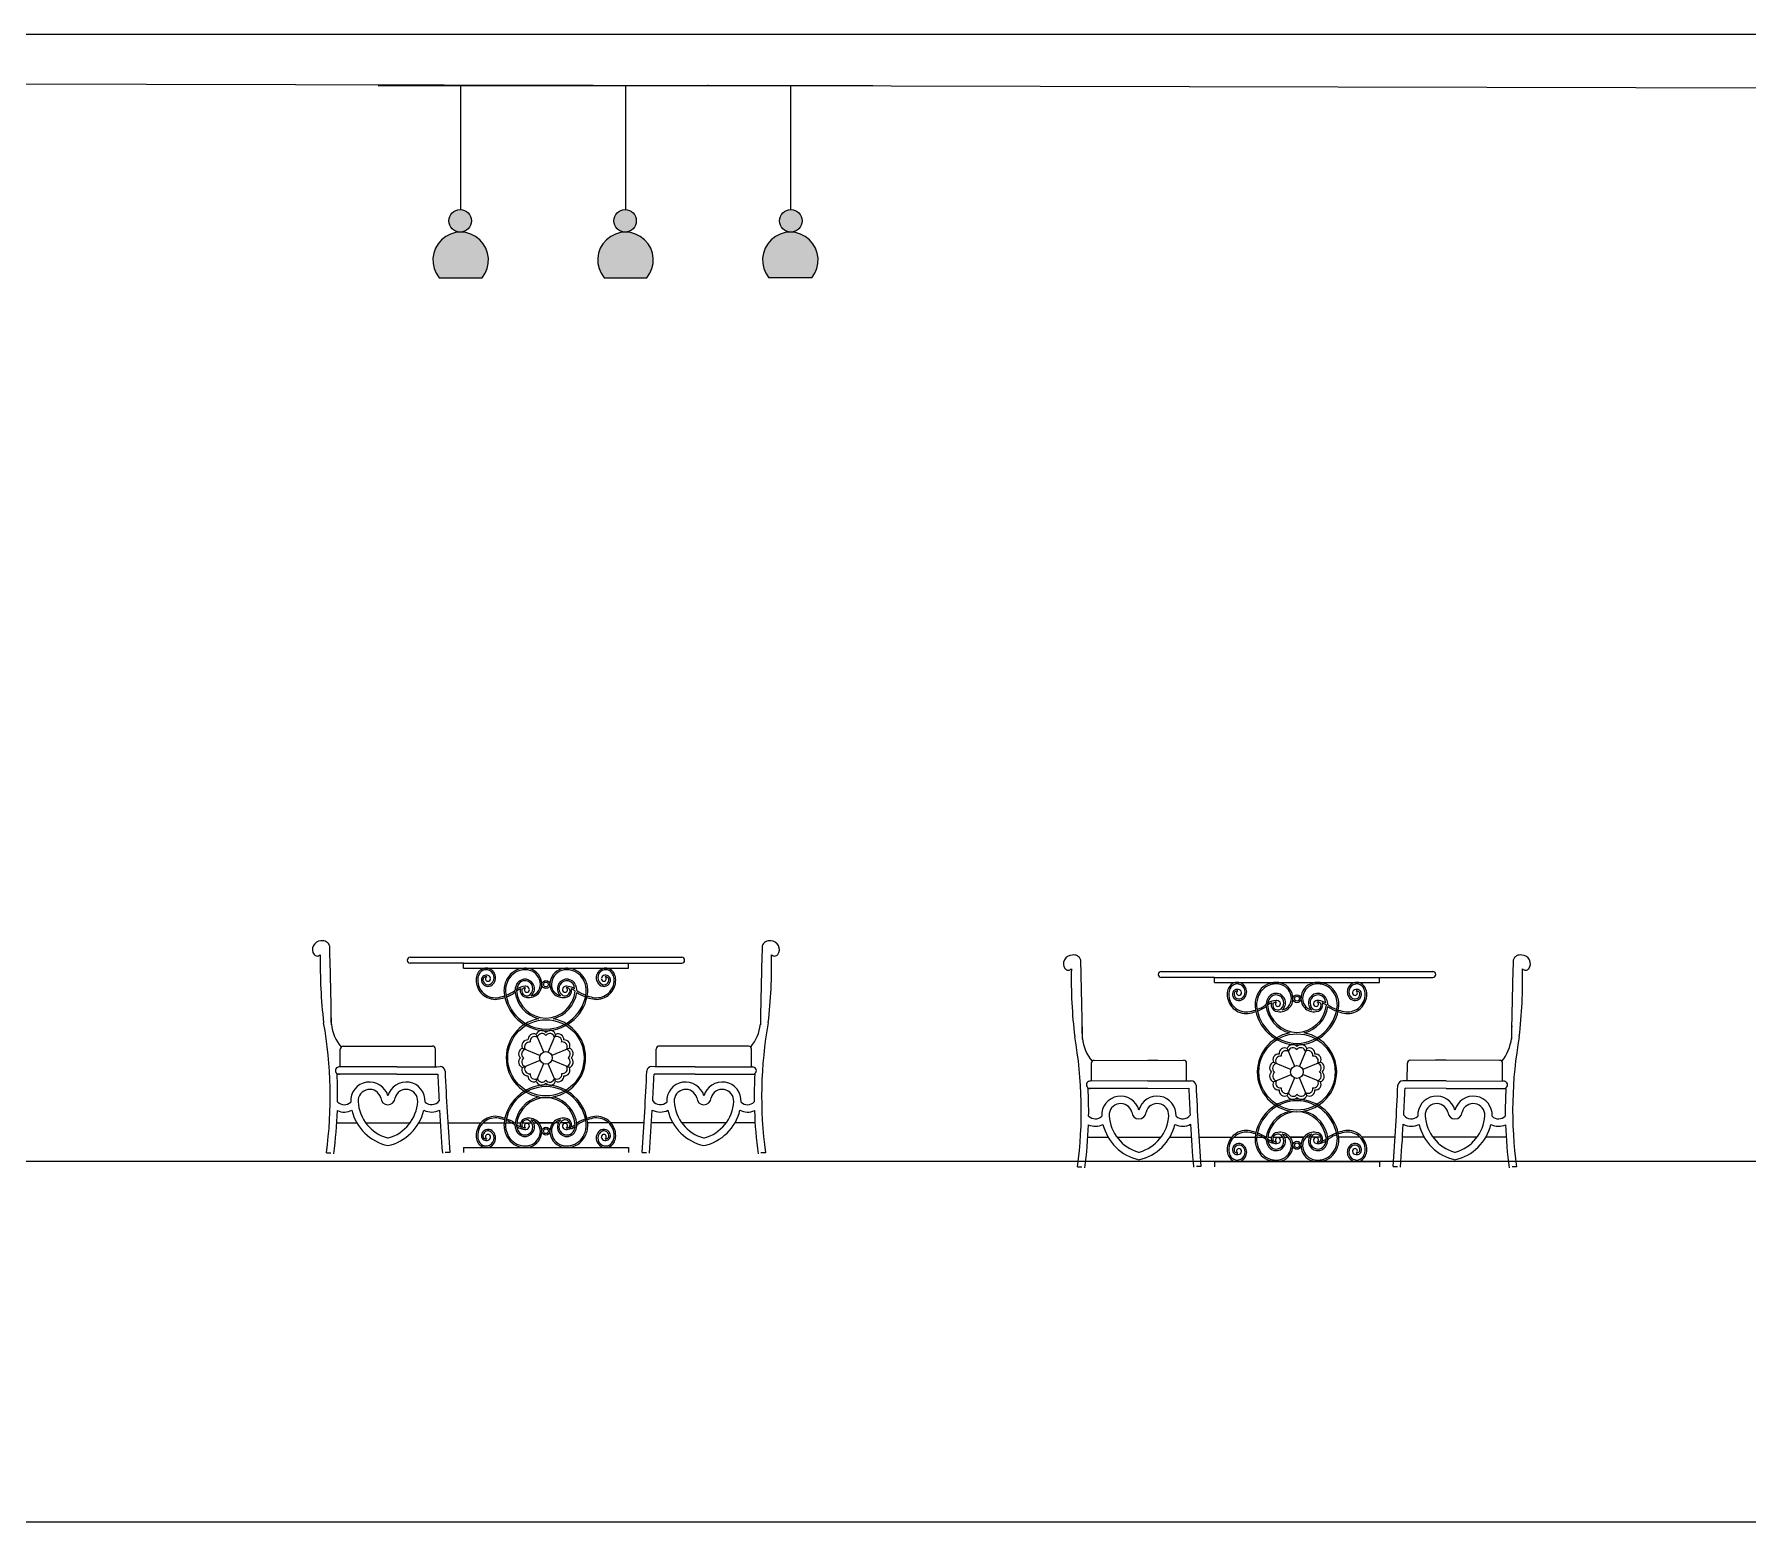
# Model space of a CAD drawing. Header units: millimetres. Extents: x -315744025 to 315695903, y -17416609 to 215511297.
# Drawn here: x 1241781 to 1247483, y 477697 to 482647 of the extents above; entities that cross this region are included whole.
import ezdxf

# ---------------------------------------------------------------- set-up
doc = ezdxf.new("R2010")
doc.units = ezdxf.units.MM
doc.layers.add('finiture', color=7, linetype='Continuous', lineweight=20)

msp = doc.modelspace()

# ---------------------------------------------------------------- hatches: boundary and pattern name
at = {"layer": 'finiture', "linetype": 'ByBlock'}
h = msp.add_hatch(color=41, dxfattribs=at)
h.dxf.hatch_style = 1
h.set_gradient(color1=(241, 214, 126), color2=(242, 217, 136), rotation=90, one_color=1, tint=0.74, name='INVCURVED')
h.paths.add_polyline_path([(1243161.1, 482025.9, -1), (1243236.1, 482025.9, -0.402801), (1243200, 481988.4, -0.635581), (1243271.1, 481836.7), (1243128.9, 481836.7, -0.627689), (1243197.9, 481988.4, -0.409373)])
at = {"layer": 'finiture'}
h = msp.add_hatch(color=8, dxfattribs=at)
h.dxf.hatch_style = 1
h.set_gradient(color1=(126, 114, 99), color2=(86, 77, 67), rotation=135, one_color=1, tint=0.3, name='HEMISPHERICAL')
h.paths.add_polyline_path([(1243200, 481988.4, 0.402801), (1243236.1, 482025.9, 1), (1243161.1, 482025.9, 0.409373), (1243197.9, 481988.4, -0.005642)])
at = {"layer": 'finiture', "linetype": 'ByBlock'}
h = msp.add_hatch(color=201, dxfattribs=at)
h.dxf.hatch_style = 1
h.set_gradient(color1=(214, 126, 241), color2=(217, 136, 242), rotation=90, one_color=1, tint=0.74, name='INVCURVED')
h.paths.add_polyline_path([(1243709.6, 482025.9, -1), (1243784.6, 482025.9, -0.402801), (1243748.6, 481988.4, -0.635581), (1243819.7, 481836.7), (1243677.5, 481836.7, -0.627689), (1243746.5, 481988.4, -0.409373)])
at = {"layer": 'finiture'}
h = msp.add_hatch(color=8, dxfattribs=at)
h.dxf.hatch_style = 1
h.set_gradient(color1=(126, 114, 99), color2=(86, 77, 67), rotation=135, one_color=1, tint=0.3, name='HEMISPHERICAL')
h.paths.add_polyline_path([(1243748.6, 481988.4, 0.402801), (1243784.6, 482025.9, 1), (1243709.6, 482025.9, 0.409373), (1243746.5, 481988.4, -0.005642)])
h = msp.add_hatch(color=8, dxfattribs=at)
h.dxf.hatch_style = 1
h.set_gradient(color1=(126, 114, 99), color2=(86, 77, 67), rotation=135, one_color=1, tint=0.3, name='HEMISPHERICAL')
h.paths.add_polyline_path([(1244297.1, 481988.4, -0.005642), (1244299.2, 481988.4, 0.409373), (1244336.1, 482025.9, 1), (1244261.1, 482025.9, 0.402801)])
at = {"layer": 'finiture', "linetype": 'ByBlock'}
h = msp.add_hatch(color=242, dxfattribs=at)
h.dxf.hatch_style = 1
h.set_gradient(color1=(219, 36, 66), color2=(236, 141, 157), rotation=90, one_color=1, tint=0.74, name='INVCURVED')
h.paths.add_polyline_path([(1244368.2, 481836.7, 0.635581), (1244297.1, 481988.4, -0.01392), (1244295, 481988.4, 0.627689), (1244226, 481836.7)])

# ---------------------------------------------------------------- linework, layer by layer
for p, q in [((1234481.6, 482646.9), (1321631.6, 482646.9)), ((1234711.6, 482496.4), (1254331.6, 482454.8)), ((1234711.6, 478896.9), (1254331.6, 478896.9)), ((1234711.6, 478896.9), (1254331.6, 478896.9)), ((1220464.4, 477696.9), (1339637.5, 477696.9))]:
    msp.add_line(p, q)
at = {"layer": 'finiture'}
for p, q in [((1242925.8, 482476.7), (1244571.4, 482476.7)), ((1243474.3, 482476.7), (1242925.8, 482476.7)), ((1243200, 482476.7), (1243200, 482063.3)), ((1243748.6, 482476.7), (1243748.6, 482063.3)), ((1244297.1, 482476.7), (1244297.1, 482063.3)), ((1243128.9, 481836.7), (1243271.1, 481836.7)), ((1243677.5, 481836.7), (1243819.7, 481836.7)), ((1244368.2, 481836.7), (1244226, 481836.7)), ((1243209.1, 479538.8), (1243209.1, 479555.6)), ((1243209.1, 479555.6), (1243758.4, 479555.6)), ((1243209.1, 479538.8), (1243758.4, 479538.8)), ((1243758.4, 479538.8), (1243758.4, 479555.6)), ((1245708.3, 479491.7), (1245708.3, 479508.5)), ((1245708.3, 479508.5), (1246257.6, 479508.5)), ((1245708.3, 479491.7), (1246257.6, 479491.7)), ((1246257.6, 479491.7), (1246257.6, 479508.5)), ((1243451.5, 479318.6), (1243475.7, 479260.1)), ((1243516.1, 479318.6), (1243491.8, 479260.1)), ((1242799.6, 479210.4), (1242799.5, 479269.5)), ((1242809.3, 479279.4), (1243106.6, 479279.9)), ((1242987.5, 479279.6), (1243022.3, 479279.8)), ((1243116.6, 479211), (1243116.5, 479270.1)), ((1243405.8, 479272.9), (1243464.3, 479248.6)), ((1243405.8, 479208.3), (1243464.3, 479232.5)), ((1243561.8, 479272.9), (1243503.3, 479248.6)), ((1243561.8, 479208.3), (1243503.3, 479232.5)), ((1243851, 479211), (1243851.1, 479270.1)), ((1244158.2, 479279.4), (1243860.9, 479279.9)), ((1243980.1, 479279.6), (1243945.2, 479279.8)), ((1244168, 479210.4), (1244168.1, 479269.5)), ((1245308.5, 479232.2), (1245605.8, 479232.8)), ((1245486.7, 479232.5), (1245521.5, 479232.6)), ((1245950.6, 479271.5), (1245974.9, 479213)), ((1246015.3, 479271.5), (1245991, 479213)), ((1246657.4, 479232.2), (1246360.1, 479232.8)), ((1246479.2, 479232.5), (1246444.4, 479232.6)), ((1242987.6, 479186.1), (1242788.7, 479185.8)), ((1242987.6, 479210.7), (1242794.8, 479210.4)), ((1242987.6, 479210.7), (1243121.3, 479211)), ((1242987.6, 479186.1), (1243123.8, 479186.4)), ((1243121.3, 479211), (1243131.6, 479211.4)), ((1243475.7, 479221.1), (1243451.5, 479162.6)), ((1243516.1, 479162.6), (1243491.8, 479221.1)), ((1243846.2, 479211), (1243835.9, 479211.4)), ((1243979.9, 479186.1), (1243843.7, 479186.4)), ((1243979.9, 479210.7), (1243846.2, 479211)), ((1243979.9, 479210.7), (1244172.7, 479210.4)), ((1243979.9, 479186.1), (1244178.8, 479185.8)), ((1245298.7, 479163.3), (1245298.7, 479222.4)), ((1245615.7, 479163.9), (1245615.7, 479222.9)), ((1245905, 479225.8), (1245963.5, 479201.5)), ((1245905, 479161.1), (1245963.5, 479185.4)), ((1245974.9, 479174), (1245950.6, 479115.5)), ((1246015.3, 479115.5), (1245991, 479174)), ((1246061, 479225.8), (1246002.5, 479201.5)), ((1246061, 479161.1), (1246002.5, 479185.4)), ((1246350.2, 479163.9), (1246350.3, 479222.9)), ((1246667.2, 479163.3), (1246667.3, 479222.4)), ((1245486.8, 479139), (1245287.9, 479138.7)), ((1245486.8, 479163.6), (1245294, 479163.3)), ((1245486.8, 479163.6), (1245620.5, 479163.9)), ((1245486.8, 479139), (1245623, 479139.3)), ((1245620.5, 479163.9), (1245630.8, 479164.3)), ((1246345.4, 479163.9), (1246335.1, 479164.3)), ((1246479.1, 479139), (1246342.9, 479139.3)), ((1246479.1, 479163.6), (1246345.4, 479163.9)), ((1246479.1, 479163.6), (1246671.9, 479163.3)), ((1246479.1, 479139), (1246678, 479138.7)), ((1242787.9, 479024), (1242855.1, 479024)), ((1242884.4, 479024), (1243031.5, 479024)), ((1243060.8, 479024), (1243132.5, 479024)), ((1243157.1, 479024), (1243267.4, 479024)), ((1243274.6, 479024), (1243344.5, 479024)), ((1243349.8, 479024), (1243381.5, 479024)), ((1243386.8, 479024), (1243399.3, 479024)), ((1243404.8, 479024), (1243436.4, 479024)), ((1243442.4, 479024), (1243453.6, 479024)), ((1243460.7, 479024), (1243506.8, 479024)), ((1243506.8, 479024), (1243460.7, 479024)), ((1243525.1, 479024), (1243513.9, 479024)), ((1243562.7, 479024), (1243531.1, 479024)), ((1243692.9, 479024), (1243623, 479024)), ((1243810.4, 479024), (1243700.1, 479024)), ((1243906.7, 479024), (1243835.1, 479024)), ((1244083.1, 479024), (1243936, 479024)), ((1244179.6, 479024), (1244112.5, 479024)), ((1245287.1, 478976.9), (1245354.3, 478976.9)), ((1245383.6, 478976.9), (1245530.7, 478976.9)), ((1245560, 478976.9), (1245631.7, 478976.9)), ((1245656.3, 478976.9), (1245766.6, 478976.9)), ((1245773.8, 478976.9), (1245843.7, 478976.9)), ((1245849, 478976.9), (1245880.7, 478976.9)), ((1245886, 478976.9), (1245898.4, 478976.9)), ((1245904, 478976.9), (1245935.6, 478976.9)), ((1245941.6, 478976.9), (1245952.8, 478976.9)), ((1245959.9, 478976.9), (1246006, 478976.9)), ((1246006, 478976.9), (1245959.9, 478976.9)), ((1246024.3, 478976.9), (1246013.1, 478976.9)), ((1246061.9, 478976.9), (1246030.3, 478976.9)), ((1246192.1, 478976.9), (1246122.2, 478976.9)), ((1246309.6, 478976.9), (1246199.3, 478976.9)), ((1246405.9, 478976.9), (1246334.2, 478976.9)), ((1246582.3, 478976.9), (1246435.2, 478976.9)), ((1246678.8, 478976.9), (1246611.6, 478976.9)), ((1242753.3, 478924.9), (1242768.1, 478924.9)), ((1243163.6, 478925.6), (1243148.9, 478925.6)), ((1243209.1, 478942.3), (1243209.1, 478925.5)), ((1243209.1, 478942.3), (1243758.4, 478942.3)), ((1243758.4, 478942.3), (1243758.4, 478925.5)), ((1243803.9, 478925.6), (1243818.7, 478925.6)), ((1244214.2, 478924.9), (1244199.4, 478924.9)), ((1245708.3, 478895.2), (1245708.3, 478878.4)), ((1245708.3, 478895.2), (1246257.6, 478895.2)), ((1246257.6, 478895.2), (1246257.6, 478878.4)), ((1245252.5, 478877.8), (1245267.3, 478877.8)), ((1245662.8, 478878.5), (1245648.1, 478878.5)), ((1246303.1, 478878.5), (1246317.9, 478878.5)), ((1246713.4, 478877.8), (1246698.6, 478877.8))]:
    msp.add_line(p, q, dxfattribs=at)
at = {"layer": 'finiture', "linetype": 'Continuous'}
for p, q in [((1243031.9, 479575.3), (1243935.6, 479575.3)), ((1243209.1, 479555.6), (1243031.9, 479555.6)), ((1243758.4, 479555.6), (1243935.6, 479555.6)), ((1245531.1, 479528.2), (1246434.8, 479528.2)), ((1245708.3, 479508.5), (1245531.1, 479508.5)), ((1246257.6, 479508.5), (1246434.8, 479508.5))]:
    msp.add_line(p, q, dxfattribs=at)
at = {"layer": 'finiture'}
for centre, radius in [((1243198.6, 482025.9), 37.5), ((1243747.1, 482025.9), 37.5), ((1244298.6, 482025.9), 37.5), ((1243483.8, 479484.5), 13.3), ((1243483.8, 479484.5), 8.07), ((1245983, 479437.4), 13.3), ((1245983, 479437.4), 8.07), ((1243483.8, 479240.6), 126.9), ((1245983, 479193.5), 126.9), ((1243483.8, 479240.6), 21.1), ((1245983, 479193.5), 21.1), ((1243483.8, 478996.6), 13.3), ((1243483.8, 478996.6), 8.07), ((1245983, 478949.5), 13.3), ((1245983, 478949.5), 8.07)]:
    msp.add_circle(centre, radius, dxfattribs=at)
for centre, radius, start, end in [((1243200, 481895.9), 92.5, 320.243, 219.757), ((1243748.6, 481895.9), 92.5, 320.243, 219.757), ((1244297.1, 481895.9), 92.5, 320.243, 219.757), ((1242735.3, 479601), 28.6, 90, 215.6526), ((1242740.9, 479605.9), 24.3, 16.9293, 103.3523), ((1244226.6, 479605.9), 24.3, 76.6477, 163.0707), ((1244232.2, 479601), 28.6, 324.3474, 90), ((1242722.8, 479593.2), 13.8, 219.7869, 317.8232), ((1244358.7, 479550), 1626, 178.805, 186.7973), ((1223982.4, 479054.4), 18790.1, 0.90211, 1.705), ((1262985.1, 479054.4), 18790.1, 178.295, 179.09789), ((1242608.8, 479550), 1626, 353.2027, 1.195), ((1244244.8, 479593.2), 13.8, 222.1768, 320.2131), ((1245234.5, 479553.9), 28.6, 90, 215.6526), ((1245240.1, 479558.8), 24.3, 16.9293, 103.3523), ((1246725.8, 479558.8), 24.3, 76.6477, 163.0707), ((1246731.4, 479553.9), 28.6, 324.3474, 90), ((1243295.4, 479500.1), 43.9, 153.5386, 180), ((1243285, 479507.6), 31.4, 101.1513, 157.4043), ((1243295.4, 479500.1), 38.7, 153.5386, 180.2302), ((1243285, 479507.6), 26.1, 103.4223, 157.4043), ((1243285, 479499.6), 16, 79.5327, 188.2806), ((1243285.3, 479499), 39.8, 83.1603, 100.57), ((1243285.3, 479499), 34.6, 83.1603, 100.57), ((1243287.8, 479503.7), 11.6, 7.4355, 89.6017), ((1243285, 479507.6), 31.4, 310.066, 81.9368), ((1243285, 479507.6), 26.1, 310.066, 80.308), ((1243414.3, 479471), 68, 101.1513, 157.4043), ((1243414.2, 479471), 62.7, 101.706, 157.4231), ((1243414.5, 479462.4), 76.5, 83.1603, 100.57), ((1243414.5, 479462.4), 71.2, 83.1603, 100.57), ((1243416.7, 479485.4), 48.1, 9.4446, 82.5044), ((1243416.7, 479485.4), 53.4, 9.4446, 82.5044), ((1243550.8, 479485.4), 53.4, 97.4956, 170.5554), ((1243550.8, 479485.4), 48.1, 97.4956, 170.5554), ((1243553, 479462.4), 76.5, 79.43, 96.8397), ((1243553, 479462.4), 71.2, 79.43, 96.8397), ((1243553.3, 479471), 62.7, 22.5769, 78.294), ((1243553.3, 479471), 68, 22.5957, 78.8487), ((1243682.5, 479507.6), 31.4, 98.0632, 229.934), ((1243682.5, 479507.6), 26.1, 99.692, 229.934), ((1243679.7, 479503.7), 11.6, 90.3983, 172.5645), ((1243682.2, 479499), 39.8, 79.43, 96.8397), ((1243682.2, 479499), 34.6, 79.43, 96.8397), ((1243682.5, 479499.6), 16, 351.7194, 100.4673), ((1243682.5, 479507.6), 31.4, 22.5957, 78.8487), ((1243682.5, 479507.6), 26.1, 22.5957, 76.5777), ((1243672.1, 479500.1), 38.7, 359.7698, 26.4614), ((1243672.1, 479500.1), 43.9, 0, 26.4614), ((1245221.9, 479546.1), 13.8, 219.7869, 317.8232), ((1246857.9, 479502.9), 1626, 178.805, 186.7973), ((1226481.6, 479007.3), 18790.1, 0.90211, 1.705), ((1265484.3, 479007.3), 18790.1, 178.295, 179.09789), ((1245108, 479502.9), 1626, 353.2027, 1.195), ((1246744, 479546.1), 13.8, 222.1768, 320.2131), ((1243315.8, 479499.5), 64.3, 179.4721, 274.7367), ((1243315.8, 479499.5), 59.1, 179.4721, 274.7367), ((1243291, 479500.5), 22.1, 188.2806, 310.066), ((1243285, 479499.6), 10.8, 79.5327, 188.2806), ((1243291, 479500.5), 16.8, 188.2806, 310.066), ((1243290.7, 479503.2), 7.89, 117.9053, 266.3196), ((1243290.7, 479504), 8.74, 266.3196, 7.4355), ((1243423.4, 479463.9), 79.2, 153.426, 183.2603), ((1243486.2, 479473.3), 142.6, 185.5938, 269.0149), ((1243423.4, 479463.9), 74.1, 153.4239, 183.076), ((1243486.2, 479473.3), 137.4, 185.5938, 268.6744), ((1243299.8, 479579.8), 140.8, 291.3473, 303.03), ((1243375.8, 479462.9), 1.31, 303.03, 313.2387), ((1243420.4, 479415.5), 63.7, 128.4485, 133.2387), ((1243420.4, 479415.5), 58.5, 132.0512, 135.1883), ((1243424.6, 479463.4), 43.9, 153.5386, 180), ((1243486.2, 479473.3), 106, 185.5938, 255.7575), ((1243414.3, 479471), 31.4, 101.1513, 157.4043), ((1243424.6, 479463.4), 38.7, 153.5386, 180.2302), ((1243486.2, 479473.3), 100.8, 185.5938, 268.6056), ((1243420.4, 479415.5), 58.5, 110.2759, 125.9923), ((1243420.4, 479415.5), 63.7, 95.4968, 122.21), ((1243414.3, 479471), 26.1, 103.4223, 157.4043), ((1243414.3, 479463), 16, 152.3224, 188.2806), ((1243420.3, 479463.8), 22.1, 188.2806, 268.4863), ((1243414.3, 479463), 10.8, 79.5327, 188.2806), ((1243420.3, 479463.8), 16.8, 188.2806, 310.066), ((1243414.5, 479462.4), 39.8, 83.1603, 100.57), ((1243414.5, 479462.4), 34.6, 83.1603, 100.57), ((1243420.4, 479415.5), 58.5, 95.4968, 98.9032), ((1243419.9, 479466.6), 7.89, 117.9053, 266.3196), ((1243414.3, 479463), 16, 79.5327, 90), ((1243417.1, 479467), 11.6, 7.4355, 89.6017), ((1243414.3, 479471), 31.4, 310.066, 81.9368), ((1243414.3, 479471), 26.1, 310.066, 80.308), ((1243420, 479467.4), 8.74, 266.3196, 7.4355), ((1243427.1, 479484.5), 43.4, 260.3752, 13.2734), ((1243427.1, 479484.5), 38.1, 281.4592, 13.2734), ((1243481.3, 479473.3), 100.8, 271.3944, 354.053), ((1243481.3, 479473.3), 142.6, 270.9851, 354.4062), ((1243481.3, 479473.3), 137.4, 271.3256, 354.4062), ((1243540.4, 479484.5), 43.4, 166.7266, 279.6248), ((1243540.4, 479484.5), 38.1, 166.7266, 258.5408), ((1243481.3, 479473.3), 106, 284.2425, 351.8348), ((1243553.3, 479471), 31.4, 98.0632, 229.934), ((1243553.3, 479471), 26.1, 99.692, 229.934), ((1243547.3, 479463.8), 16.8, 229.934, 351.7194), ((1243547.6, 479467.4), 8.74, 172.5645, 273.6804), ((1243550.5, 479467), 11.6, 90.3983, 172.5645), ((1243547.3, 479463.8), 22.1, 271.5137, 351.7194), ((1243547.6, 479466.6), 7.89, 273.6804, 62.0947), ((1243553, 479462.4), 39.8, 79.43, 96.8397), ((1243553, 479462.4), 34.6, 79.43, 96.8397), ((1243553.3, 479463), 16, 75.3347, 100.4673), ((1243553.3, 479463), 10.8, 351.7194, 100.4673), ((1243547.2, 479415.5), 63.7, 59.6119, 80.8315), ((1243553.3, 479471), 31.4, 22.5957, 78.8487), ((1243553.3, 479471), 26.1, 358.9733, 76.5777), ((1243553.3, 479463), 16, 351.7194, 27.6776), ((1243547.2, 479415.5), 58.5, 54.0077, 69.7241), ((1243542.9, 479463.4), 43.9, 1.5633, 26.4614), ((1243669.9, 479588.1), 154.5, 237.1933, 249.3432), ((1243667.7, 479579.8), 140.8, 234.9159, 248.6527), ((1243544.1, 479463.9), 74.1, 356.924, 26.5761), ((1243544.2, 479463.9), 79.2, 356.7397, 26.574), ((1243651.8, 479499.5), 64.3, 265.2633, 0.5279), ((1243651.8, 479499.5), 59.1, 265.2633, 0.5279), ((1243676.5, 479500.5), 22.1, 229.934, 351.7194), ((1243676.5, 479500.5), 16.8, 229.934, 351.7194), ((1243676.8, 479504), 8.74, 172.5645, 273.6804), ((1243676.9, 479503.2), 7.89, 273.6804, 62.0947), ((1243682.5, 479499.6), 10.8, 351.7194, 100.4673), ((1245794.6, 479452.9), 43.9, 153.5386, 180), ((1245784.2, 479460.5), 31.4, 101.1513, 157.4043), ((1245794.6, 479452.9), 38.7, 153.5386, 180.2302), ((1245784.2, 479460.5), 26.1, 103.4223, 157.4043), ((1245784.2, 479452.5), 16, 79.5327, 188.2806), ((1245784.2, 479452.5), 10.8, 79.5327, 188.2806), ((1245784.5, 479451.9), 39.8, 83.1603, 100.57), ((1245784.5, 479451.9), 34.6, 83.1603, 100.57), ((1245789.9, 479456.1), 7.89, 117.9053, 266.3196), ((1245787, 479456.5), 11.6, 7.4355, 89.6017), ((1245784.2, 479460.5), 31.4, 310.066, 81.9368), ((1245784.2, 479460.5), 26.1, 310.066, 80.308), ((1245913.5, 479423.8), 68, 101.1513, 157.4043), ((1245913.4, 479423.9), 62.7, 101.706, 157.4231), ((1245913.7, 479415.3), 76.5, 83.1603, 100.57), ((1245913.7, 479415.3), 71.2, 83.1603, 100.57), ((1245915.9, 479438.3), 48.1, 9.4446, 82.5044), ((1245915.9, 479438.3), 53.4, 9.4446, 82.5044), ((1246050, 479438.3), 53.4, 97.4956, 170.5554), ((1246050, 479438.3), 48.1, 97.4956, 170.5554), ((1246052.2, 479415.3), 76.5, 79.43, 96.8397), ((1246052.2, 479415.3), 71.2, 79.43, 96.8397), ((1246052.5, 479423.9), 62.7, 22.5769, 78.294), ((1246052.5, 479423.8), 68, 22.5957, 78.8487), ((1246181.7, 479460.5), 31.4, 98.0632, 229.934), ((1246181.7, 479460.5), 26.1, 99.692, 229.934), ((1246178.9, 479456.5), 11.6, 90.3983, 172.5645), ((1246176.1, 479456.1), 7.89, 273.6804, 62.0947), ((1246181.4, 479451.9), 39.8, 79.43, 96.8397), ((1246181.4, 479451.9), 34.6, 79.43, 96.8397), ((1246181.7, 479452.5), 16, 351.7194, 100.4673), ((1246181.7, 479452.5), 10.8, 351.7194, 100.4673), ((1246181.7, 479460.5), 31.4, 22.5957, 78.8487), ((1246181.7, 479460.5), 26.1, 22.5957, 76.5777), ((1246171.3, 479452.9), 38.7, 359.7698, 26.4614), ((1246171.3, 479452.9), 43.9, 0, 26.4614), ((1243299.8, 479579.8), 140.8, 278.5144, 289.1866), ((1243297.6, 479588.1), 154.5, 278.742, 288.7016), ((1243297.6, 479588.1), 154.5, 290.6568, 301.6405), ((1243378, 479457.7), 1.31, 301.6405, 315.1883), ((1243378, 479457.7), 1.31, 301.6405, 315.1883), ((1243419.6, 479440.5), 1.31, 80.3752, 88.4863), ((1243547.9, 479440.5), 1.31, 91.5137, 99.6248), ((1243669.9, 479588.1), 154.5, 251.2984, 261.258), ((1243667.7, 479579.8), 140.8, 250.8134, 261.4856), ((1245814.9, 479452.4), 64.3, 179.4721, 274.7367), ((1245814.9, 479452.4), 59.1, 179.4721, 274.7367), ((1245790.2, 479453.3), 22.1, 188.2806, 310.066), ((1245790.2, 479453.3), 16.8, 188.2806, 310.066), ((1245789.9, 479456.9), 8.74, 266.3196, 7.4355), ((1245922.6, 479416.8), 79.2, 153.426, 183.2603), ((1245985.4, 479426.2), 142.6, 185.5938, 269.0149), ((1245922.6, 479416.8), 74.1, 153.4239, 183.076), ((1245985.4, 479426.2), 137.4, 185.5938, 268.6744), ((1245799, 479532.7), 140.8, 291.3473, 303.03), ((1245796.8, 479541), 154.5, 290.6568, 301.6405), ((1245875, 479415.8), 1.31, 303.03, 313.2387), ((1245919.5, 479368.4), 63.7, 128.4485, 133.2387), ((1245877.1, 479410.6), 1.31, 301.6405, 315.1883), ((1245877.1, 479410.6), 1.31, 301.6405, 315.1883), ((1245919.5, 479368.4), 58.5, 132.0512, 135.1883), ((1245923.8, 479416.3), 43.9, 153.5386, 180), ((1245985.4, 479426.2), 106, 185.5938, 255.7575), ((1245913.5, 479423.8), 31.4, 101.1513, 157.4043), ((1245923.8, 479416.3), 38.7, 153.5386, 180.2302), ((1245985.4, 479426.2), 100.8, 185.5938, 268.6056), ((1245919.5, 479368.4), 58.5, 110.2759, 125.9923), ((1245919.5, 479368.4), 63.7, 95.4968, 122.21), ((1245913.5, 479423.8), 26.1, 103.4223, 157.4043), ((1245913.4, 479415.8), 16, 152.3224, 188.2806), ((1245919.4, 479416.7), 22.1, 188.2806, 268.4863), ((1245913.4, 479415.8), 10.8, 79.5327, 188.2806), ((1245919.4, 479416.7), 16.8, 188.2806, 310.066), ((1245913.7, 479415.3), 39.8, 83.1603, 100.57), ((1245913.7, 479415.3), 34.6, 83.1603, 100.57), ((1245919.5, 479368.4), 58.5, 95.4968, 98.9032), ((1245919.1, 479419.4), 7.89, 117.9053, 266.3196), ((1245913.4, 479415.8), 16, 79.5327, 90), ((1245916.3, 479419.9), 11.6, 7.4355, 89.6017), ((1245913.5, 479423.8), 31.4, 310.066, 81.9368), ((1245913.5, 479423.8), 26.1, 310.066, 80.308), ((1245919.2, 479420.3), 8.74, 266.3196, 7.4355), ((1245926.3, 479437.4), 43.4, 260.3752, 13.2734), ((1245926.3, 479437.4), 38.1, 281.4592, 13.2734), ((1245980.5, 479426.2), 100.8, 271.3944, 354.053), ((1245980.5, 479426.2), 142.6, 270.9851, 354.4062), ((1245980.5, 479426.2), 137.4, 271.3256, 354.4062), ((1246039.6, 479437.4), 43.4, 166.7266, 279.6248), ((1246039.6, 479437.4), 38.1, 166.7266, 258.5408), ((1245980.5, 479426.2), 106, 284.2425, 351.8348), ((1246052.5, 479423.8), 31.4, 98.0632, 229.934), ((1246052.5, 479423.8), 26.1, 99.692, 229.934), ((1246046.5, 479416.7), 16.8, 229.934, 351.7194), ((1246046.8, 479420.3), 8.74, 172.5645, 273.6804), ((1246049.6, 479419.9), 11.6, 90.3983, 172.5645), ((1246046.5, 479416.7), 22.1, 271.5137, 351.7194), ((1246046.8, 479419.4), 7.89, 273.6804, 62.0947), ((1246052.2, 479415.3), 39.8, 79.43, 96.8397), ((1246052.2, 479415.3), 34.6, 79.43, 96.8397), ((1246052.5, 479415.8), 16, 75.3347, 100.4673), ((1246052.5, 479415.8), 10.8, 351.7194, 100.4673), ((1246046.4, 479368.4), 63.7, 59.6119, 80.8315), ((1246052.5, 479423.8), 31.4, 22.5957, 78.8487), ((1246052.5, 479423.8), 26.1, 358.9733, 76.5777), ((1246052.5, 479415.8), 16, 351.7194, 27.6776), ((1246046.4, 479368.4), 58.5, 54.0077, 69.7241), ((1246042.1, 479416.3), 43.9, 1.5633, 26.4614), ((1246169.1, 479541), 154.5, 237.1933, 249.3432), ((1246166.9, 479532.7), 140.8, 234.9159, 248.6527), ((1246043.3, 479416.8), 74.1, 356.924, 26.5761), ((1246043.4, 479416.8), 79.2, 356.7397, 26.574), ((1246151, 479452.4), 64.3, 265.2633, 0.5279), ((1246151, 479452.4), 59.1, 265.2633, 0.5279), ((1246175.7, 479453.3), 22.1, 229.934, 351.7194), ((1246175.7, 479453.3), 16.8, 229.934, 351.7194), ((1246176, 479456.9), 8.74, 172.5645, 273.6804), ((1241382, 479112), 1384.1, 352.2306, 10.2177), ((1211227.9, 478948.2), 31544.5, 0.73412, 0.81012), ((1242916, 479369.7), 147.2, 186.7849, 219.3659), ((1243483.8, 479240.6), 132.1, 100.3018, 79.6982), ((1244051.5, 479369.7), 147.2, 320.6341, 353.2151), ((1275739.6, 478948.2), 31544.5, 179.18988, 179.26588), ((1245585.6, 479112), 1384.1, 169.7823, 187.7694), ((1213727.1, 478901.1), 31544.5, 0.73412, 0.81012), ((1245799, 479532.7), 140.8, 278.5144, 289.1866), ((1245796.8, 479541), 154.5, 278.742, 288.7016), ((1245918.8, 479393.4), 1.31, 80.3752, 88.4863), ((1246047.1, 479393.4), 1.31, 91.5137, 99.6248), ((1246169.1, 479541), 154.5, 251.2984, 261.258), ((1246166.9, 479532.7), 140.8, 250.8134, 261.4856), ((1278238.8, 478901.1), 31544.5, 179.18988, 179.26588), ((1243422.7, 479281.3), 19, 85.9944, 206.5056), ((1243428.6, 479277.1), 16, 79.5308, 209.8546), ((1243443, 479301.6), 19, 63.4944, 184.0056), ((1243446.8, 479295.4), 16, 57.0308, 187.3546), ((1243469.5, 479312.5), 19, 40.9944, 161.5056), ((1243470.6, 479305.4), 16, 34.5308, 164.8546), ((1243498.1, 479312.5), 19, 18.4944, 139.0056), ((1243496.4, 479305.5), 16, 12.0308, 142.3546), ((1243520.3, 479295.7), 16, 349.5308, 119.8546), ((1243524.5, 479301.6), 19, 355.9944, 116.5056), ((1243538.6, 479277.5), 16, 327.0308, 97.3546), ((1243544.8, 479281.3), 19, 333.4944, 94.0056), ((1243881.2, 479064.9), 1384.1, 352.2306, 10.2177), ((1245415.2, 479322.6), 147.2, 186.7849, 219.3659), ((1245983, 479193.5), 132.1, 100.3018, 79.6982), ((1246550.7, 479322.6), 147.2, 320.6341, 353.2151), ((1248084.8, 479064.9), 1384.1, 169.7823, 187.7694), ((1242809.3, 479269.5), 9.84, 90.0861, 180.0861), ((1243106.6, 479270), 9.84, 0.0861, 90.0861), ((1245679.8, 479356.6), 2567.4, 181.7754, 181.7774), ((1243411.8, 479254.9), 19, 108.4944, 229.0056), ((1243411.8, 479254.9), 19, 108.4944, 229.0056), ((1243411.8, 479226.2), 19, 130.9944, 251.5056), ((1243411.8, 479226.2), 19, 130.9944, 251.5056), ((1243418.9, 479253.2), 16, 102.0308, 232.3546), ((1243419, 479227.4), 16, 124.5308, 254.8546), ((1243548.7, 479227.9), 16, 282.0308, 52.3546), ((1243548.6, 479253.7), 16, 304.5308, 74.8546), ((1243555.7, 479254.9), 19, 310.9944, 71.5056), ((1243555.7, 479226.2), 19, 288.4944, 49.0056), ((1243860.9, 479270), 9.84, 89.9139, 179.9139), ((1241287.7, 479356.6), 2567.4, 358.2226, 358.2246), ((1244158.2, 479269.5), 9.84, 359.9139, 89.9139), ((1245308.5, 479222.4), 9.84, 90.0861, 180.0861), ((1245605.8, 479222.9), 9.84, 0.0861, 90.0861), ((1245921.9, 479234.2), 19, 85.9944, 206.5056), ((1245927.8, 479230), 16, 79.5308, 209.8546), ((1245942.2, 479254.5), 19, 63.4944, 184.0056), ((1245946, 479248.3), 16, 57.0308, 187.3546), ((1245968.6, 479265.4), 19, 40.9944, 161.5056), ((1245969.8, 479258.3), 16, 34.5308, 164.8546), ((1245997.3, 479265.4), 19, 18.4944, 139.0056), ((1245995.6, 479258.4), 16, 12.0308, 142.3546), ((1246019.5, 479248.6), 16, 349.5308, 119.8546), ((1246023.7, 479254.5), 19, 355.9944, 116.5056), ((1246037.8, 479230.4), 16, 327.0308, 97.3546), ((1246044, 479234.2), 19, 333.4944, 94.0056), ((1246360.1, 479222.9), 9.84, 89.9139, 179.9139), ((1246657.4, 479222.4), 9.84, 359.9139, 89.9139), ((1242795.6, 479198.1), 12.3, 86.6469, 273.5253), ((1241382, 479112), 1408.7, 359.2595, 3.0033), ((1253544, 479660.7), 10430.9, 182.60622, 183.09731), ((1243132.3, 479195.7), 15.7, 2.5572, 92.4706), ((1253544, 479660.7), 10406.3, 182.5572, 184.0508), ((1243422.7, 479199.8), 19, 153.4944, 274.0056), ((1243428.9, 479203.6), 16, 147.0308, 277.3546), ((1243443, 479179.5), 19, 175.9944, 296.5056), ((1243447.2, 479185.4), 16, 169.5308, 299.8546), ((1243520.7, 479185.7), 16, 237.0308, 7.3546), ((1243524.5, 479179.5), 19, 243.4944, 4.0056), ((1243538.9, 479204), 16, 259.5308, 29.8546), ((1243544.8, 479199.8), 19, 265.9944, 26.5056), ((1233423.6, 479660.7), 10406.3, 355.9492, 357.4428), ((1243835.3, 479195.7), 15.7, 87.5294, 177.4428), ((1233423.6, 479660.7), 10430.9, 356.90269, 357.39378), ((1244172, 479198.1), 12.3, 266.4747, 93.3531), ((1245585.6, 479112), 1408.7, 176.9967, 180.7405), ((1248179, 479309.4), 2567.4, 181.7754, 181.7774), ((1245911, 479207.8), 19, 108.4944, 229.0056), ((1245911, 479207.8), 19, 108.4944, 229.0056), ((1245911, 479179.1), 19, 130.9944, 251.5056), ((1245911, 479179.1), 19, 130.9944, 251.5056), ((1245918, 479206.1), 16, 102.0308, 232.3546), ((1245918.1, 479180.3), 16, 124.5308, 254.8546), ((1246047.9, 479180.8), 16, 282.0308, 52.3546), ((1246047.8, 479206.6), 16, 304.5308, 74.8546), ((1246054.9, 479207.8), 19, 310.9944, 71.5056), ((1246054.9, 479179.1), 19, 288.4944, 49.0056), ((1243786.9, 479309.4), 2567.4, 358.2226, 358.2246), ((1242897.2, 479097.2), 63, 15.1339, 183.4392), ((1242897.2, 479097.2), 38.4, 15.1339, 183.4392), ((1243018.8, 479097.2), 63, 356.5608, 164.8661), ((1243018.8, 479097.2), 38.4, 356.5608, 164.8661), ((1243486.2, 479007.8), 142.6, 91.3256, 174.4062), ((1243486.2, 479007.8), 137.4, 91.3256, 174.4062), ((1243469.5, 479168.6), 19, 198.4944, 319.0056), ((1243471.1, 479175.6), 16, 192.0308, 322.3546), ((1243496.9, 479175.7), 16, 214.5308, 344.8546), ((1243498.1, 479168.6), 19, 220.9944, 341.5056), ((1243481.3, 479007.8), 137.4, 5.5938, 88.6744), ((1243481.3, 479007.8), 142.6, 5.5938, 88.6744), ((1243948.8, 479097.2), 63, 15.1339, 183.4392), ((1243948.8, 479097.2), 38.4, 15.1339, 183.4392), ((1244070.4, 479097.2), 63, 356.5608, 164.8661), ((1244070.4, 479097.2), 38.4, 356.5608, 164.8661), ((1245294.8, 479151), 12.3, 86.6469, 273.5253), ((1243881.2, 479064.9), 1408.7, 359.2595, 3.0033), ((1256043.1, 479613.6), 10430.9, 182.60622, 183.09731), ((1245631.5, 479148.6), 15.7, 2.5572, 92.4706), ((1256043.1, 479613.6), 10406.3, 182.5572, 184.0508), ((1245921.9, 479152.7), 19, 153.4944, 274.0056), ((1245928.1, 479156.5), 16, 147.0308, 277.3546), ((1245942.2, 479132.4), 19, 175.9944, 296.5056), ((1245946.4, 479138.3), 16, 169.5308, 299.8546), ((1245970.3, 479128.5), 16, 192.0308, 322.3546), ((1245996.1, 479128.6), 16, 214.5308, 344.8546), ((1246019.9, 479138.6), 16, 237.0308, 7.3546), ((1246023.7, 479132.4), 19, 243.4944, 4.0056), ((1246038.1, 479156.9), 16, 259.5308, 29.8546), ((1246044, 479152.7), 19, 265.9944, 26.5056), ((1235922.8, 479613.6), 10406.3, 355.9492, 357.4428), ((1246334.5, 479148.6), 15.7, 87.5294, 177.4428), ((1235922.8, 479613.6), 10430.9, 356.90269, 357.39378), ((1246671.2, 479151), 12.3, 266.4747, 93.3531), ((1248084.8, 479064.9), 1408.7, 176.9967, 180.7405), ((1241382, 479112), 1408.7, 352.2306, 358.0845), ((1242812.6, 479116), 55.9, 246.0088, 297.3914), ((1242812.6, 479116), 31.3, 225.1543, 313.9523), ((1242992.2, 479102.9), 158.2, 193.3754, 257.5082), ((1242992.2, 479102.9), 133.6, 183.4392, 254.5764), ((1242958, 479108.3), 23.8, 182.4507, 357.5493), ((1242923.7, 479102.9), 158.2, 282.4918, 346.6246), ((1242923.7, 479102.9), 133.6, 285.4236, 356.5608), ((1243103.3, 479116), 55.9, 242.6086, 298.4569), ((1243103.3, 479116), 31.3, 226.0477, 322.9142), ((1253544, 479660.7), 10430.9, 183.26383, 184.0508), ((1243486.2, 479007.8), 106, 104.2425, 174.4062), ((1243486.2, 479007.8), 100.8, 91.3944, 174.4062), ((1243481.3, 479007.8), 100.8, 5.5938, 88.6056), ((1243481.3, 479007.8), 106, 5.5938, 75.7575), ((1233423.6, 479660.7), 10430.9, 355.9492, 356.73617), ((1243864.2, 479116), 55.9, 241.5431, 297.3914), ((1243864.2, 479116), 31.3, 217.0858, 313.9523), ((1244043.8, 479102.9), 158.2, 193.3754, 257.5082), ((1244043.8, 479102.9), 133.6, 183.4392, 254.5764), ((1244009.6, 479108.3), 23.8, 182.4507, 357.5493), ((1243975.4, 479102.9), 158.2, 282.4918, 346.6246), ((1243975.4, 479102.9), 133.6, 285.4236, 356.5608), ((1244155, 479116), 55.9, 242.6086, 293.9912), ((1244155, 479116), 31.3, 226.0477, 314.8457), ((1245585.6, 479112), 1408.7, 181.9155, 187.7694), ((1245396.3, 479050.1), 63, 15.1339, 183.4392), ((1245396.3, 479050.1), 38.4, 15.1339, 183.4392), ((1245457.1, 479061.2), 23.8, 182.4507, 357.5493), ((1245517.9, 479050.1), 63, 356.5608, 164.8661), ((1245517.9, 479050.1), 38.4, 356.5608, 164.8661), ((1245985.4, 478960.7), 142.6, 91.3256, 174.4062), ((1245985.4, 478960.7), 137.4, 91.3256, 174.4062), ((1245985.4, 478960.7), 106, 104.2425, 174.4062), ((1245985.4, 478960.7), 100.8, 91.3944, 174.4062), ((1245968.6, 479121.5), 19, 198.4944, 319.0056), ((1245997.3, 479121.5), 19, 220.9944, 341.5056), ((1245980.5, 478960.7), 100.8, 5.5938, 88.6056), ((1245980.5, 478960.7), 137.4, 5.5938, 88.6744), ((1245980.5, 478960.7), 142.6, 5.5938, 88.6744), ((1245980.5, 478960.7), 106, 5.5938, 75.7575), ((1246448, 479050.1), 63, 15.1339, 183.4392), ((1246448, 479050.1), 38.4, 15.1339, 183.4392), ((1246508.8, 479061.2), 23.8, 182.4507, 357.5493), ((1246569.6, 479050.1), 63, 356.5608, 164.8661), ((1246569.6, 479050.1), 38.4, 356.5608, 164.8661), ((1243315.8, 478981.7), 64.3, 85.2633, 180.5279), ((1243315.8, 478981.7), 59.1, 85.2633, 180.5279), ((1243291, 478980.7), 22.1, 49.934, 171.7194), ((1243299.8, 478901.3), 140.8, 70.8134, 81.4856), ((1243297.6, 478893), 154.5, 71.2984, 81.258), ((1243423.4, 479017.2), 79.2, 176.7397, 206.574), ((1243423.4, 479017.3), 74.1, 176.924, 206.5761), ((1243299.8, 478901.3), 140.8, 56.97, 68.6527), ((1243297.6, 478893), 154.5, 58.3595, 69.3432), ((1243375.8, 479018.2), 1.31, 46.7613, 56.97), ((1243420.4, 479065.6), 63.7, 226.7613, 231.5515), ((1243378, 479023.5), 1.31, 44.8117, 58.3595), ((1243378, 479023.5), 1.31, 44.8117, 58.3595), ((1243420.4, 479065.6), 58.5, 224.8117, 227.9488), ((1243424.6, 479017.7), 43.9, 180, 206.4614), ((1243424.6, 479017.7), 38.7, 179.7698, 206.4614), ((1243420.4, 479065.6), 58.5, 234.0077, 249.7241), ((1243420.4, 479065.6), 63.7, 237.79, 264.5032), ((1243414.3, 479018.2), 16, 171.7194, 280.4673), ((1243420.3, 479017.3), 22.1, 91.5137, 171.7194), ((1243414.3, 479018.2), 10.8, 171.7194, 280.4673), ((1243420.3, 479017.3), 16.8, 49.934, 171.7194), ((1243419.9, 479014.6), 7.89, 93.6804, 242.0947), ((1243417.1, 479014.1), 11.6, 270.3983, 352.5645), ((1243414.3, 479010.2), 31.4, 278.0632, 49.934), ((1243414.3, 479010.2), 26.1, 279.692, 49.934), ((1243420, 479013.7), 8.74, 352.5645, 93.6804), ((1243419.6, 479040.7), 1.31, 271.5137, 279.6248), ((1243427.1, 478996.6), 43.4, 346.7266, 99.6248), ((1243427.1, 478996.6), 38.1, 346.7266, 78.5408), ((1243540.4, 478996.6), 43.4, 80.3752, 193.2734), ((1243540.4, 478996.6), 38.1, 101.4592, 193.2734), ((1243553.3, 479010.2), 31.4, 130.066, 261.9368), ((1243553.3, 479010.2), 26.1, 130.066, 260.308), ((1243547.3, 479017.3), 16.8, 8.2806, 130.066), ((1243547.6, 479013.7), 8.74, 86.3196, 187.4355), ((1243550.5, 479014.1), 11.6, 187.4355, 269.6017), ((1243547.9, 479040.7), 1.31, 260.3752, 268.4863), ((1243547.3, 479017.3), 22.1, 8.2806, 88.4863), ((1243547.6, 479014.6), 7.89, 297.9053, 86.3196), ((1243553.3, 479018.2), 16, 259.5327, 8.2806), ((1243553.3, 479018.2), 10.8, 259.5327, 8.2806), ((1243547.2, 479065.6), 63.7, 279.1685, 302.21), ((1243547.2, 479065.6), 58.5, 290.2759, 305.9923), ((1243542.9, 479017.7), 38.7, 333.5386, 0.2302), ((1243542.9, 479017.7), 43.9, 333.5386, 0), ((1243547.2, 479065.6), 58.5, 312.0512, 315.1883), ((1243547.2, 479065.6), 63.7, 308.4485, 313.2387), ((1243589.6, 479023.5), 1.31, 121.6405, 135.1883), ((1243589.6, 479023.5), 1.31, 121.6405, 135.1883), ((1243669.9, 478893), 154.5, 110.6568, 121.6405), ((1243591.7, 479018.2), 1.31, 123.03, 133.2387), ((1243667.7, 478901.3), 140.8, 111.3473, 123.03), ((1243544.1, 479017.3), 74.1, 333.4239, 3.076), ((1243544.2, 479017.2), 79.2, 333.426, 3.2603), ((1243669.9, 478893), 154.5, 98.742, 108.7016), ((1243667.7, 478901.3), 140.8, 98.5144, 109.1866), ((1243651.8, 478981.7), 64.3, 359.4721, 94.7367), ((1243651.8, 478981.7), 59.1, 359.4721, 94.7367), ((1243676.5, 478980.7), 22.1, 8.2806, 130.066), ((1243881.2, 479064.9), 1408.7, 352.2306, 358.0845), ((1245311.8, 479068.9), 55.9, 246.0088, 297.3914), ((1245311.8, 479068.9), 31.3, 225.1543, 313.9523), ((1245491.4, 479055.8), 158.2, 193.3754, 257.5082), ((1245491.4, 479055.8), 133.6, 183.4392, 254.5764), ((1245422.9, 479055.8), 158.2, 282.4918, 346.6246), ((1245422.9, 479055.8), 133.6, 285.4236, 356.5608), ((1245602.5, 479068.9), 55.9, 242.6086, 298.4569), ((1245602.5, 479068.9), 31.3, 226.0477, 322.9142), ((1256043.1, 479613.6), 10430.9, 183.26383, 184.0508), ((1235922.8, 479613.6), 10430.9, 355.9492, 356.73617), ((1246363.4, 479068.9), 55.9, 241.5431, 297.3914), ((1246363.4, 479068.9), 31.3, 217.0858, 313.9523), ((1246543, 479055.8), 158.2, 193.3754, 257.5082), ((1246543, 479055.8), 133.6, 183.4392, 254.5764), ((1246474.6, 479055.8), 158.2, 282.4918, 346.6246), ((1246474.6, 479055.8), 133.6, 285.4236, 356.5608), ((1246654.1, 479068.9), 55.9, 242.6086, 293.9912), ((1246654.1, 479068.9), 31.3, 226.0477, 314.8457), ((1248084.8, 479064.9), 1408.7, 181.9155, 187.7694), ((1242958, 478978.9), 4.92, 254.5764, 285.4236), ((1243295.4, 478981.1), 43.9, 180, 206.4614), ((1243285, 478973.5), 31.4, 202.5957, 258.8487), ((1243295.4, 478981.1), 38.7, 179.7698, 206.4614), ((1243285, 478973.5), 26.1, 202.5957, 256.5777), ((1243285, 478981.5), 16, 171.7194, 280.4673), ((1243285, 478981.5), 10.8, 171.7194, 280.4673), ((1243291, 478980.7), 16.8, 49.934, 171.7194), ((1243285.3, 478982.1), 34.6, 259.43, 276.8397), ((1243290.7, 478977.9), 7.89, 93.6804, 242.0947), ((1243287.8, 478977.5), 11.6, 270.3983, 352.5645), ((1243285, 478973.5), 31.4, 278.0632, 49.934), ((1243285, 478973.5), 26.1, 279.692, 49.934), ((1243290.7, 478977.1), 8.74, 352.5645, 93.6804), ((1243414.3, 479010.2), 68, 202.5957, 258.8487), ((1243414.2, 479010.1), 62.7, 202.5769, 258.294), ((1243414.3, 479010.2), 31.4, 202.5957, 258.8487), ((1243414.3, 479010.2), 26.1, 202.5957, 256.5777), ((1243414.5, 479018.8), 71.2, 259.43, 276.8397), ((1243414.5, 479018.8), 39.8, 259.43, 276.8397), ((1243414.5, 479018.8), 34.6, 259.43, 276.8397), ((1243416.7, 478995.8), 48.1, 277.4956, 350.5554), ((1243416.7, 478995.8), 53.4, 277.4956, 350.5554), ((1243550.8, 478995.8), 53.4, 189.4446, 262.5044), ((1243550.8, 478995.8), 48.1, 189.4446, 262.5044), ((1243553, 479018.8), 71.2, 263.1603, 280.57), ((1243553, 479018.8), 39.8, 263.1603, 280.57), ((1243553, 479018.8), 34.6, 263.1603, 280.57), ((1243553.3, 479010.2), 26.1, 283.4223, 337.4043), ((1243553.3, 479010.2), 31.4, 281.1513, 337.4043), ((1243553.3, 479010.1), 62.7, 281.706, 337.4231), ((1243553.3, 479010.2), 68, 281.1513, 337.4043), ((1243682.5, 478973.5), 31.4, 130.066, 261.9368), ((1243682.5, 478973.5), 26.1, 130.066, 260.308), ((1243676.5, 478980.7), 16.8, 8.2806, 130.066), ((1243676.8, 478977.1), 8.74, 86.3196, 187.4355), ((1243679.7, 478977.5), 11.6, 187.4355, 269.6017), ((1243676.9, 478977.9), 7.89, 297.9053, 86.3196), ((1243682.2, 478982.1), 34.6, 263.1603, 280.57), ((1243682.5, 478981.5), 16, 259.5327, 8.2806), ((1243682.5, 478981.5), 10.8, 259.5327, 8.2806), ((1243682.5, 478973.5), 26.1, 283.4223, 337.4043), ((1243682.5, 478973.5), 31.4, 281.1513, 337.4043), ((1243672.1, 478981.1), 38.7, 333.5386, 0.2302), ((1243672.1, 478981.1), 43.9, 333.5386, 0), ((1244009.6, 478978.9), 4.92, 254.5764, 285.4236), ((1245814.9, 478934.6), 64.3, 85.2633, 180.5279), ((1245814.9, 478934.6), 59.1, 85.2633, 180.5279), ((1245790.2, 478933.6), 22.1, 49.934, 171.7194), ((1245790.2, 478933.6), 16.8, 49.934, 171.7194), ((1245784.2, 478926.4), 31.4, 278.0632, 49.934), ((1245784.2, 478926.4), 26.1, 279.692, 49.934), ((1245799, 478854.2), 140.8, 70.8134, 81.4856), ((1245796.8, 478845.9), 154.5, 71.2984, 81.258), ((1245922.6, 478970.1), 79.2, 176.7397, 206.574), ((1245922.6, 478970.2), 74.1, 176.924, 206.5761), ((1245799, 478854.2), 140.8, 56.97, 68.6527), ((1245796.8, 478845.9), 154.5, 58.3595, 69.3432), ((1245875, 478971.1), 1.31, 46.7613, 56.97), ((1245919.5, 479018.5), 63.7, 226.7613, 231.5515), ((1245877.1, 478976.4), 1.31, 44.8117, 58.3595), ((1245877.1, 478976.4), 1.31, 44.8117, 58.3595), ((1245919.5, 479018.5), 58.5, 224.8117, 227.9488), ((1245923.8, 478970.6), 43.9, 180, 206.4614), ((1245913.5, 478963.1), 31.4, 202.5957, 258.8487), ((1245923.8, 478970.6), 38.7, 179.7698, 206.4614), ((1245919.5, 479018.5), 58.5, 234.0077, 249.7241), ((1245919.5, 479018.5), 63.7, 237.79, 264.5032), ((1245913.5, 478963.1), 26.1, 202.5957, 256.5777), ((1245913.4, 478971.1), 16, 171.7194, 280.4673), ((1245919.4, 478970.2), 22.1, 91.5137, 171.7194), ((1245913.4, 478971.1), 10.8, 171.7194, 280.4673), ((1245919.4, 478970.2), 16.8, 49.934, 171.7194), ((1245919.1, 478967.5), 7.89, 93.6804, 242.0947), ((1245916.3, 478967), 11.6, 270.3983, 352.5645), ((1245913.5, 478963.1), 31.4, 278.0632, 49.934), ((1245913.5, 478963.1), 26.1, 279.692, 49.934), ((1245919.2, 478966.6), 8.74, 352.5645, 93.6804), ((1245918.8, 478993.5), 1.31, 271.5137, 279.6248), ((1245926.3, 478949.5), 43.4, 346.7266, 99.6248), ((1245926.3, 478949.5), 38.1, 346.7266, 78.5408), ((1246039.6, 478949.5), 43.4, 80.3752, 193.2734), ((1246039.6, 478949.5), 38.1, 101.4592, 193.2734), ((1246052.5, 478963.1), 31.4, 130.066, 261.9368), ((1246052.5, 478963.1), 26.1, 130.066, 260.308), ((1246046.5, 478970.2), 16.8, 8.2806, 130.066), ((1246046.8, 478966.6), 8.74, 86.3196, 187.4355), ((1246049.6, 478967), 11.6, 187.4355, 269.6017), ((1246047.1, 478993.5), 1.31, 260.3752, 268.4863), ((1246046.5, 478970.2), 22.1, 8.2806, 88.4863), ((1246046.8, 478967.5), 7.89, 297.9053, 86.3196), ((1246052.5, 478971.1), 16, 259.5327, 8.2806), ((1246052.5, 478971.1), 10.8, 259.5327, 8.2806), ((1246046.4, 479018.5), 63.7, 279.1685, 302.21), ((1246052.5, 478963.1), 26.1, 283.4223, 337.4043), ((1246052.5, 478963.1), 31.4, 281.1513, 337.4043), ((1246046.4, 479018.5), 58.5, 290.2759, 305.9923), ((1246042.1, 478970.6), 38.7, 333.5386, 0.2302), ((1246042.1, 478970.6), 43.9, 333.5386, 0), ((1246046.4, 479018.5), 58.5, 312.0512, 315.1883), ((1246046.4, 479018.5), 63.7, 308.4485, 313.2387), ((1246088.8, 478976.4), 1.31, 121.6405, 135.1883), ((1246088.8, 478976.4), 1.31, 121.6405, 135.1883), ((1246169.1, 478845.9), 154.5, 110.6568, 121.6405), ((1246090.9, 478971.1), 1.31, 123.03, 133.2387), ((1246166.9, 478854.2), 140.8, 111.3473, 123.03), ((1246043.3, 478970.2), 74.1, 333.4239, 3.076), ((1246043.4, 478970.1), 79.2, 333.426, 3.2603), ((1246169.1, 478845.9), 154.5, 98.742, 108.7016), ((1246166.9, 478854.2), 140.8, 98.5144, 109.1866), ((1246151, 478934.6), 64.3, 359.4721, 94.7367), ((1246151, 478934.6), 59.1, 359.4721, 94.7367), ((1246181.7, 478926.4), 31.4, 130.066, 261.9368), ((1246181.7, 478926.4), 26.1, 130.066, 260.308), ((1246175.7, 478933.6), 22.1, 8.2806, 130.066), ((1246175.7, 478933.6), 16.8, 8.2806, 130.066), ((1243285.3, 478982.1), 39.8, 259.43, 276.8397), ((1243414.5, 479018.8), 76.5, 259.43, 276.8397), ((1243553, 479018.8), 76.5, 263.1603, 280.57), ((1243682.2, 478982.1), 39.8, 263.1603, 280.57), ((1245457.1, 478931.8), 4.92, 254.5764, 285.4236), ((1245794.6, 478934), 43.9, 180, 206.4614), ((1245784.2, 478926.4), 31.4, 202.5957, 258.8487), ((1245794.6, 478934), 38.7, 179.7698, 206.4614), ((1245784.2, 478926.4), 26.1, 202.5957, 256.5777), ((1245784.2, 478934.4), 16, 171.7194, 280.4673), ((1245784.2, 478934.4), 10.8, 171.7194, 280.4673), ((1245784.5, 478935), 39.8, 259.43, 276.8397), ((1245784.5, 478935), 34.6, 259.43, 276.8397), ((1245789.9, 478930.8), 7.89, 93.6804, 242.0947), ((1245787, 478930.4), 11.6, 270.3983, 352.5645), ((1245789.9, 478930), 8.74, 352.5645, 93.6804), ((1245913.5, 478963.1), 68, 202.5957, 258.8487), ((1245913.4, 478963), 62.7, 202.5769, 258.294), ((1245913.7, 478971.7), 76.5, 259.43, 276.8397), ((1245913.7, 478971.7), 71.2, 259.43, 276.8397), ((1245913.7, 478971.7), 39.8, 259.43, 276.8397), ((1245913.7, 478971.7), 34.6, 259.43, 276.8397), ((1245915.9, 478948.6), 48.1, 277.4956, 350.5554), ((1245915.9, 478948.6), 53.4, 277.4956, 350.5554), ((1246050, 478948.6), 53.4, 189.4446, 262.5044), ((1246050, 478948.6), 48.1, 189.4446, 262.5044), ((1246052.2, 478971.7), 76.5, 263.1603, 280.57), ((1246052.2, 478971.7), 71.2, 263.1603, 280.57), ((1246052.2, 478971.7), 39.8, 263.1603, 280.57), ((1246052.2, 478971.7), 34.6, 263.1603, 280.57), ((1246052.5, 478963), 62.7, 281.706, 337.4231), ((1246052.5, 478963.1), 68, 281.1513, 337.4043), ((1246176, 478930), 8.74, 86.3196, 187.4355), ((1246178.9, 478930.4), 11.6, 187.4355, 269.6017), ((1246176.1, 478930.8), 7.89, 297.9053, 86.3196), ((1246181.4, 478935), 39.8, 263.1603, 280.57), ((1246181.4, 478935), 34.6, 263.1603, 280.57), ((1246181.7, 478934.4), 16, 259.5327, 8.2806), ((1246181.7, 478934.4), 10.8, 259.5327, 8.2806), ((1246181.7, 478926.4), 26.1, 283.4223, 337.4043), ((1246181.7, 478926.4), 31.4, 281.1513, 337.4043), ((1246171.3, 478934), 38.7, 333.5386, 0.2302), ((1246171.3, 478934), 43.9, 333.5386, 0), ((1246508.8, 478931.8), 4.92, 254.5764, 285.4236)]:
    msp.add_arc(centre, radius, start, end, dxfattribs=at)
at = {"layer": 'finiture', "linetype": 'Continuous'}
for centre, start, end in [((1243031.9, 479565.4), 90, 270), ((1243935.6, 479565.4), 270, 90), ((1245531.1, 479518.3), 90, 270), ((1246434.8, 479518.3), 270, 90)]:
    msp.add_arc(centre, 9.84, start, end, dxfattribs=at)
at = {"layer": 'finiture'}
for p in [(1243474.3, 482476.7), (1244022.8, 482476.7)]:
    msp.add_point(p, dxfattribs=at)

doc.saveas('drawing.dxf')
